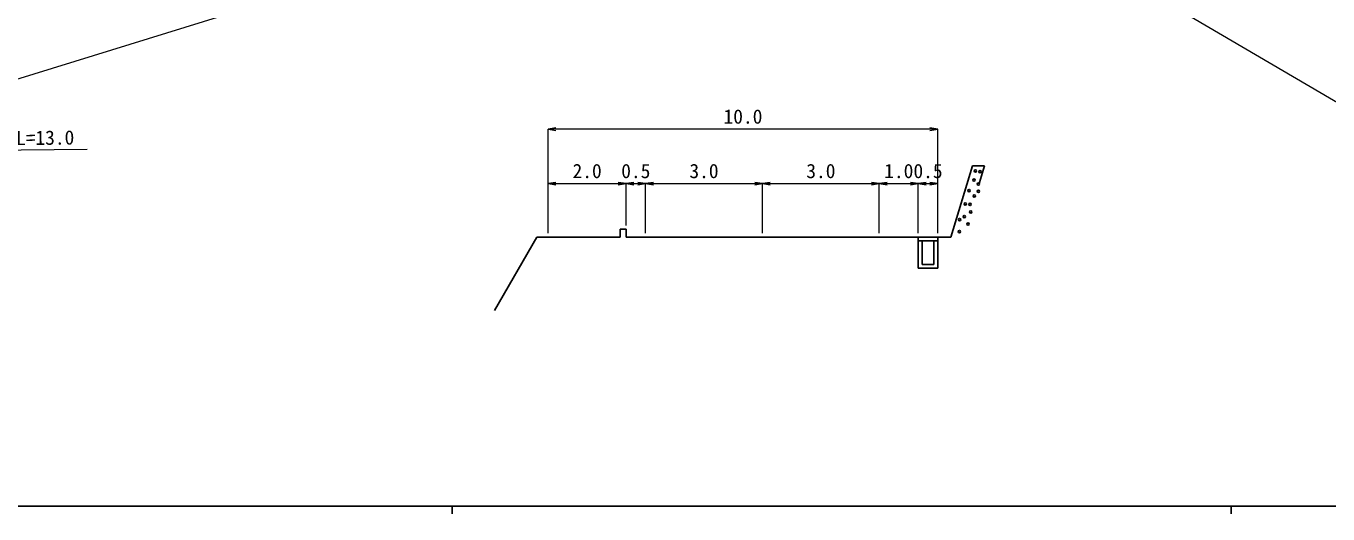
# Model space of a CAD drawing. Units: millimetres at full size, sheet at 1:1000, with parts at other scales. Extents: x 40000 to 680000, y 20000 to 380000.
# Drawn here: x 213311 to 380403, y 204000 to 266580 of the extents above; entities that cross this region are included whole.
import ezdxf
from ezdxf.enums import TextEntityAlignment as Align

# ---------------------------------------------------------------- set-up
doc = ezdxf.new("R2010")
doc.units = ezdxf.units.MM
doc.header["$LTSCALE"] = 1000
for name, color, linetype, lineweight in [('M-BGD', 7, 'Continuous', 25), ('M-STR-HTXT', 7, 'Continuous', 13), ('M-TTL-BAND', 7, 'Continuous', 25)]:
    doc.layers.add(name, color=color, linetype=linetype, lineweight=lineweight)
doc.styles.add('ＭＳ ゴシック', font='')
doc.styles.get('ＭＳ ゴシック').set_extended_font_data('MS Gothic')

# ---------------------------------------------------------------- blocks, each defined once
blk = doc.blocks.new('open_arrow')
at = {"color": 0, "linetype": 'Continuous', "lineweight": -2}
blk.add_lwpolyline([(7.5, 1.25), (0, 0), (7.5, -1.25)], dxfattribs=at)

msp = doc.modelspace()

# ---------------------------------------------------------------- linework, layer by layer
at = {"layer": 'M-BGD'}
for p, q in [((334767, 248668), (336335, 248668)), ((335683, 246519), (336335, 248668)), ((278873, 239515), (273441, 230107)), ((289573, 240515), (290323, 240515)), ((289573, 239515), (289573, 240515)), ((290323, 239515), (290323, 240515)), ((327823, 235515), (327823, 239515)), ((327823, 239015), (330323, 239015)), ((328323, 236015), (328323, 239015)), ((329823, 236015), (329823, 239015)), ((330323, 235515), (330323, 239515)), ((328323, 236015), (329823, 236015)), ((327823, 235515), (330323, 235515))]:
    msp.add_line(p, q, dxfattribs=at)
for points in [[(290323, 239515), (292823, 239515), (307823, 239515), (322823, 239515), (327823, 239515), (330323, 239515), (331992, 239515), (334767, 248668)], [(278873, 239515), (280323, 239515), (289573, 239515)]]:
    msp.add_lwpolyline(points, dxfattribs=at)
for centre in [(335160, 248001), (335761, 247885), (334349, 245476), (334975, 246829), (335545, 246305), (335005, 244782), (335536, 245391), (333725, 242139), (333856, 243757), (334473, 243696), (334566, 242740), (333131, 241746), (334211, 241176), (333108, 240211)]:
    msp.add_circle(centre, 150, dxfattribs=at)
at = {"layer": 'M-STR-HTXT'}
for p, q in [((183169, 250832), (278709, 280363)), ((346742, 277231), (389540, 252098)), ((280323, 240015), (280323, 253355)), ((330323, 253354), (280323, 253354)), ((330323, 240015), (330323, 253355)), ((280323, 246366), (290323, 246366)), ((290323, 241015), (290323, 246367)), ((290323, 246366), (292823, 246366)), ((292823, 240015), (292823, 246367)), ((292823, 246366), (307823, 246366)), ((307823, 240015), (307823, 246367)), ((307823, 246366), (322823, 246366)), ((322823, 240015), (322823, 246367)), ((322823, 246366), (327823, 246366)), ((327823, 240015), (327823, 246367)), ((327823, 246366), (330323, 246366))]:
    msp.add_line(p, q, dxfattribs=at)
msp.add_lwpolyline([(174412, 279958), (191489, 250473), (221153, 250802)], dxfattribs=at)
at = {"layer": 'M-TTL-BAND'}
for p, q in [((40000, 205000), (579000, 205000)), ((268000, 205000), (268000, 204000)), ((368000, 205000), (368000, 204000))]:
    msp.add_line(p, q, dxfattribs=at)

# ---------------------------------------------------------------- block references
at = {"layer": 'M-STR-HTXT', "xscale": 133, "yscale": 133}
for p in [(280323, 253354), (280323, 246366), (290323, 246366), (292823, 246366), (307823, 246366), (322823, 246366), (327823, 246366)]:
    msp.add_blockref('open_arrow', p, dxfattribs=at)
at = {"layer": 'M-STR-HTXT', "xscale": 133, "yscale": 133, "rotation": 180}
for p in [(330323, 253354), (290323, 246366), (292823, 246366), (307823, 246366), (322823, 246366), (327823, 246366), (330323, 246366)]:
    msp.add_blockref('open_arrow', p, dxfattribs=at)

# ---------------------------------------------------------------- texts
at = {"layer": 'M-STR-HTXT', "style": 'ＭＳ ゴシック'}
for s, p in [('10.0', (305323, 253510)), ('2.0', (285323, 246523)), ('0.5', (291573, 246523)), ('3.0', (300323, 246523)), ('3.0', (315323, 246523)), ('1.0', (325323, 246523)), ('0.5', (329073, 246523))]:
    msp.add_text(s, height=1833, dxfattribs=at).set_placement(p, align=Align.BOTTOM_CENTER)
msp.add_text('ヒューム管φ400 L=13.0', height=1833, rotation=0.636, dxfattribs=at).set_placement((192654, 250536), align=Align.BOTTOM_LEFT)

doc.saveas('drawing.dxf')
